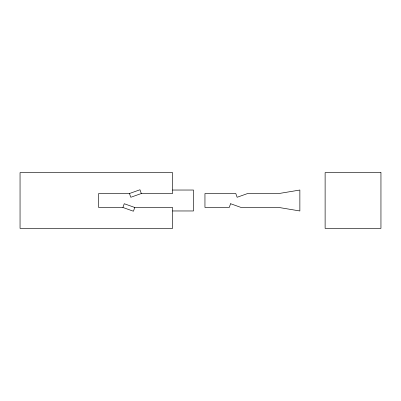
<?xml version="1.0" encoding="UTF-8"?>
<svg xmlns="http://www.w3.org/2000/svg" width="401" height="401" viewBox="0 0 401 401"><rect width="100%" height="100%" fill="white"/><g stroke="black" fill="none" stroke-linecap="round" stroke-linejoin="round"><path stroke-width="0.6" d="M122.912 207.477L124.25 203.723L134.766 207.477L172.585 207.477L172.585 228.415L20.05 228.415L20.05 172.585L172.585 172.585L172.585 193.523L141.307 193.523L130.791 197.277L129.448 193.523L98.611 193.523L98.611 207.477L122.912 207.477L133.428 211.232L134.766 207.477M129.448 193.523L139.964 189.763L141.307 193.523M172.585 190.034L193.523 190.034L193.523 210.966L172.585 210.966M230.595 203.723L229.252 207.477L204.951 207.477L204.951 193.523L235.793 193.523L237.131 197.277L247.648 193.523L278.926 193.523L299.863 190.034L299.863 210.966L278.926 207.477L241.111 207.477L230.595 203.723M380.95 172.585L325.121 172.585L325.121 228.415L380.95 228.415L380.95 172.585"/></g></svg>
